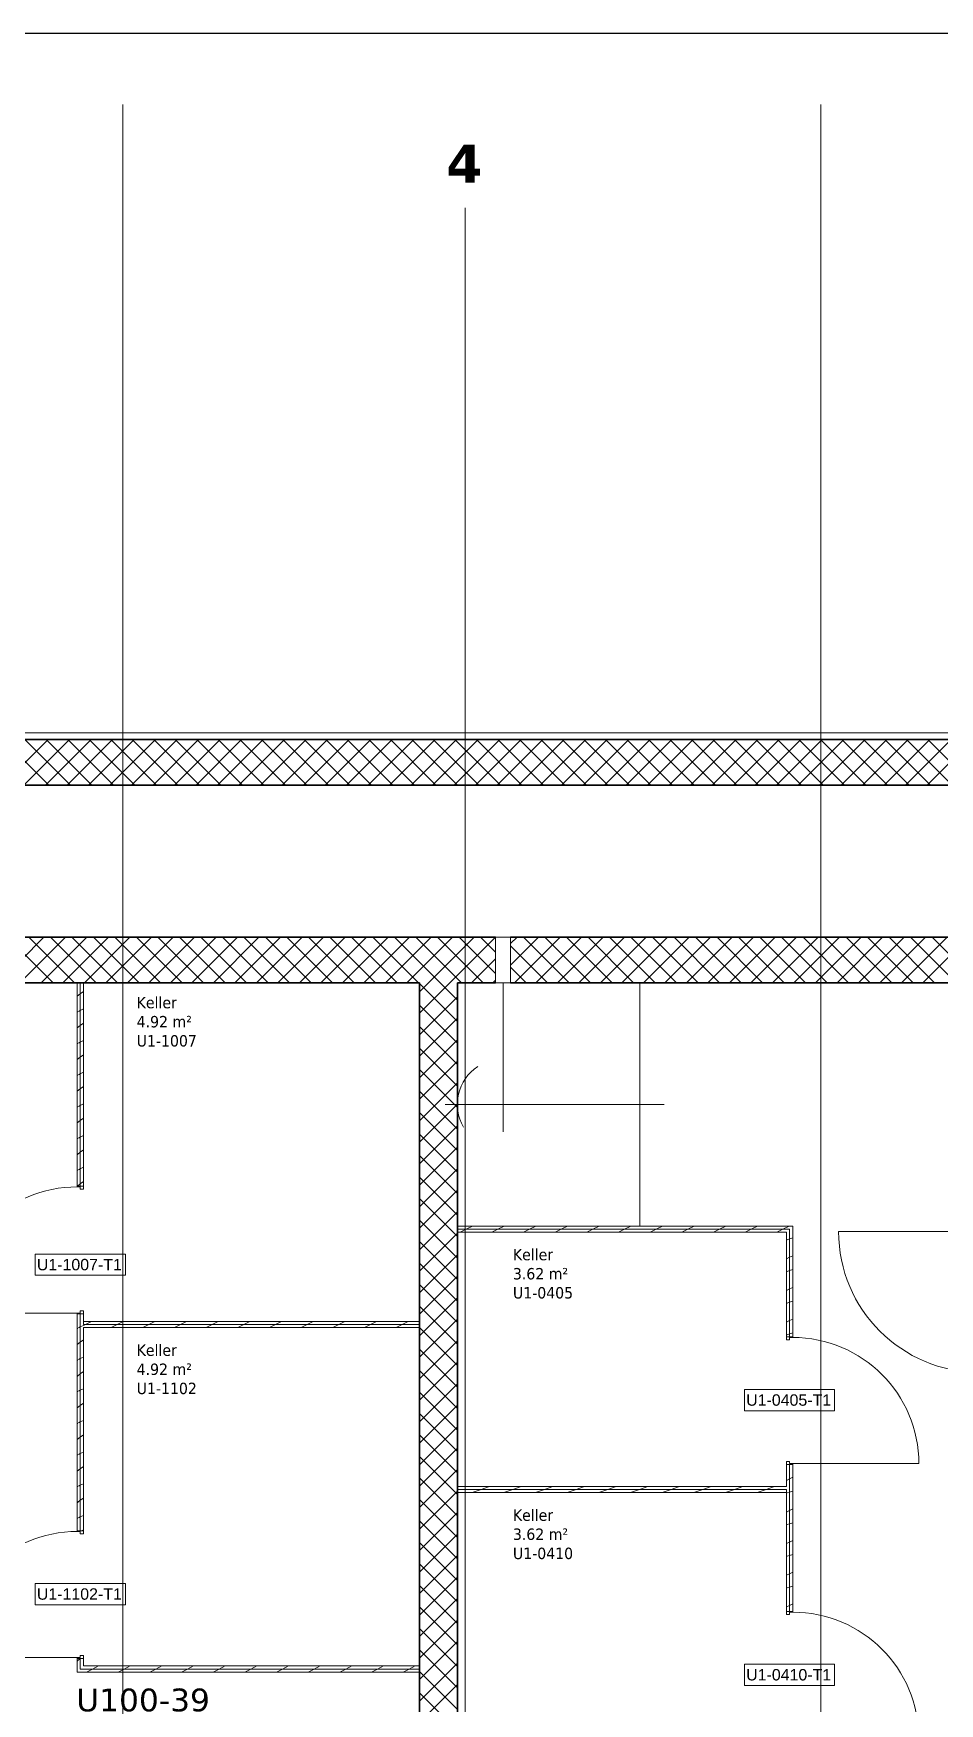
# Model space of a CAD drawing. Extents: x -982 to 937, y -179 to 616.
# Drawn here: x -720.2 to -601, y 395.7 to 615.5 of the extents above; entities that cross this region are included whole.
import ezdxf
from ezdxf.lldxf.tags import DXFTag

# ---------------------------------------------------------------- set-up
doc = ezdxf.new("R2010")
doc.units = 0
doc.layers.get('0').update_dxf_attribs({"lineweight": 13})
for name, color, linetype, lineweight in [('A-AREA-____-IDEN', 7, 'Continuous', 5), ('A-DETL-____-HDLN', 7, '_Verdeckte Linien_', 9), ('A-DETL-GENF-HDLN', 7, '_Verdeckte Linien_', 9), ('A-DOOR-____-IDEN', 7, 'Continuous', 5), ('A-DOOR-FRAM-MCUT', 7, 'Continuous', 9), ('A-DOOR-OPNG-OTLN', 7, 'Continuous', 9), ('A-WALL-____-MCUT', 7, 'Continuous', 35), ('A-WALL-____-PATT', 7, 'Continuous', 35), ('A-WALL-FNSH-MCUT', 7, 'Continuous', 35), ('M-HVAC-DUCT-OTLN', 7, 'Continuous', 9), ('Q-SPCQ-____-HDLN', 7, '_Verdeckte Linien_', 9), ('S-GRID-____-OTLN', 7, 'Continuous', 5)]:
    doc.layers.add(name, color=color, linetype=linetype, lineweight=lineweight)
doc.layers.add('A-DETL-____-OTLN', color=5, linetype='Continuous', lineweight=9, true_color=0x0000ff)
doc.layers.add('S-GRID-____-IDEN', color=7, linetype='Continuous', lineweight=9, true_color=0x5555aa)
doc.styles.get("Standard").update_dxf_attribs({"font": 'arial.ttf'})
tags = doc.linetypes.add('_Rasterlinie_', pattern=[0.375, 0.2, -0.05, 0.075, -0.05]).pattern_tags.tags
tags[10:11] = [DXFTag(74, 4), DXFTag(75, 0), DXFTag(340, '0'), DXFTag(46, 1.0), DXFTag(50, 0.0), DXFTag(44, 0.0), DXFTag(45, 0.0)]
tags[8:9] = [DXFTag(74, 4), DXFTag(75, 0), DXFTag(340, '0'), DXFTag(46, 1.0), DXFTag(50, 0.0), DXFTag(44, 0.0), DXFTag(45, 0.0)]
tags[6:7] = [DXFTag(74, 4), DXFTag(75, 0), DXFTag(340, '0'), DXFTag(46, 1.0), DXFTag(50, 0.0), DXFTag(44, 0.0), DXFTag(45, 0.0)]
tags[4:5] = [DXFTag(74, 4), DXFTag(75, 0), DXFTag(340, '0'), DXFTag(46, 1.0), DXFTag(50, 0.0), DXFTag(44, 0.0), DXFTag(45, 0.0)]
tags = doc.linetypes.add('_Strichliert - Fein_', pattern=[0.15, 0.1, -0.05]).pattern_tags.tags
tags[6:7] = [DXFTag(74, 4), DXFTag(75, 0), DXFTag(340, '0'), DXFTag(46, 1.0), DXFTag(50, 0.0), DXFTag(44, 0.0), DXFTag(45, 0.0)]
tags[4:5] = [DXFTag(74, 4), DXFTag(75, 0), DXFTag(340, '0'), DXFTag(46, 1.0), DXFTag(50, 0.0), DXFTag(44, 0.0), DXFTag(45, 0.0)]
tags = doc.linetypes.add('_Strichpunkt - Fein_', pattern=[0.2, 0.1, -0.05, 0, -0.05]).pattern_tags.tags
tags[10:11] = [DXFTag(74, 4), DXFTag(75, 0), DXFTag(340, '0'), DXFTag(46, 1.0), DXFTag(50, 0.0), DXFTag(44, 0.0), DXFTag(45, 0.0)]
tags[8:9] = [DXFTag(74, 4), DXFTag(75, 0), DXFTag(340, '0'), DXFTag(46, 1.0), DXFTag(50, 0.0), DXFTag(44, 0.0), DXFTag(45, 0.0)]
tags[6:7] = [DXFTag(74, 4), DXFTag(75, 0), DXFTag(340, '0'), DXFTag(46, 1.0), DXFTag(50, 0.0), DXFTag(44, 0.0), DXFTag(45, 0.0)]
tags[4:5] = [DXFTag(74, 4), DXFTag(75, 0), DXFTag(340, '0'), DXFTag(46, 1.0), DXFTag(50, 0.0), DXFTag(44, 0.0), DXFTag(45, 0.0)]
tags = doc.linetypes.add('_Verdeckte Linien_', pattern=[0.15, 0.1, -0.05]).pattern_tags.tags
tags[6:7] = [DXFTag(74, 4), DXFTag(75, 0), DXFTag(340, '0'), DXFTag(46, 1.0), DXFTag(50, 0.0), DXFTag(44, 0.0), DXFTag(45, 0.0)]
tags[4:5] = [DXFTag(74, 4), DXFTag(75, 0), DXFTag(340, '0'), DXFTag(46, 1.0), DXFTag(50, 0.0), DXFTag(44, 0.0), DXFTag(45, 0.0)]

# ---------------------------------------------------------------- blocks, each defined once
blk = doc.blocks.new('Referenz-A0UJ2GQRXE', base_point=(-954.02, -167.52))
at = {"layer": 'A-DETL-____-HDLN', "color": 0, "linetype": '_Verdeckte Linien_', "ltscale": 0.13}
for p, q in [((-659.46, 496.59), (-659.46, 490.59)), ((-657.46, 490.59), (-657.46, 496.59))]:
    blk.add_line(p, q, dxfattribs=at)
at = {"layer": 'A-DETL-____-OTLN', "color": 0, "linetype": '_Strichliert - Fein_', "ltscale": 0.13}
blk.add_line((259.16, 523.47), (-948.54, 523.47), dxfattribs=at)
at = {"layer": 'A-DETL-GENF-HDLN', "color": 0, "linetype": '_Verdeckte Linien_', "ltscale": 0.13}
for p, q in [((-640.46, 490.59), (-664.46, 490.59)), ((-664.46, 490.59), (-664.46, 479.59)), ((-658.46, 470.99), (-658.46, 490.59)), ((-640.46, 458.59), (-640.46, 490.59)), ((-666.06, 474.59), (-637.26, 474.59)), ((-664.46, 471.59), (-664.46, 458.59)), ((-664.46, 458.59), (-640.46, 458.59))]:
    blk.add_line(p, q, dxfattribs=at)
blk.add_ellipse((-658.46, 474.59), major_axis=(-3.32, 5), ratio=1, start_param=0, end_param=1.50871, dxfattribs=at)
at = {"layer": 'A-DOOR-____-IDEN', "color": 0, "linetype": 'Continuous', "ltscale": 0.13}
for p, q in [((-719.98, 454.88), (-708.14, 454.88)), ((-719.98, 452.1), (-719.98, 454.88)), ((-708.14, 454.88), (-708.14, 452.1)), ((-708.14, 452.1), (-719.98, 452.1)), ((-626.68, 437.06), (-614.84, 437.06)), ((-626.68, 434.28), (-626.68, 437.06)), ((-614.84, 437.06), (-614.84, 434.28)), ((-614.84, 434.28), (-626.68, 434.28)), ((-719.98, 411.53), (-708.14, 411.53)), ((-719.98, 408.75), (-719.98, 411.53)), ((-708.14, 411.53), (-708.14, 408.75)), ((-708.14, 408.75), (-719.98, 408.75)), ((-626.68, 400.91), (-614.84, 400.91)), ((-626.68, 398.13), (-626.68, 400.91)), ((-614.84, 400.91), (-614.84, 398.13)), ((-614.84, 398.13), (-626.68, 398.13))]:
    blk.add_line(p, q, dxfattribs=at)
at = {"layer": 'A-DOOR-FRAM-MCUT', "color": 0, "linetype": 'Continuous', "ltscale": 0.13}
for p, q in [((-714.46, 463.84), (-713.66, 463.84)), ((-714.46, 463.74), (-714.46, 463.84)), ((-713.66, 463.84), (-713.66, 463.44)), ((-714.06, 463.74), (-714.46, 463.74)), ((-714.06, 463.44), (-714.06, 463.74)), ((-713.66, 463.44), (-714.06, 463.44)), ((-714.46, 447.14), (-714.06, 447.14)), ((-714.46, 447.04), (-714.46, 447.14)), ((-713.66, 447.04), (-714.46, 447.04)), ((-714.06, 447.44), (-713.66, 447.44)), ((-714.06, 447.14), (-714.06, 447.44)), ((-713.66, 447.44), (-713.66, 447.04)), ((-620.36, 444.02), (-621.16, 444.02)), ((-621.16, 444.02), (-621.16, 443.62)), ((-620.36, 443.92), (-620.36, 444.02)), ((-621.16, 443.62), (-620.76, 443.62)), ((-620.76, 443.62), (-620.76, 443.92)), ((-620.76, 443.92), (-620.36, 443.92)), ((-620.76, 427.62), (-621.16, 427.62)), ((-621.16, 427.62), (-621.16, 427.22)), ((-621.16, 427.22), (-620.36, 427.22)), ((-620.76, 427.32), (-620.76, 427.62)), ((-620.36, 427.32), (-620.76, 427.32)), ((-620.36, 427.22), (-620.36, 427.32)), ((-714.46, 418.49), (-713.66, 418.49)), ((-714.46, 418.39), (-714.46, 418.49)), ((-714.06, 418.39), (-714.46, 418.39)), ((-714.06, 418.09), (-714.06, 418.39)), ((-713.66, 418.09), (-714.06, 418.09)), ((-713.66, 418.49), (-713.66, 418.09)), ((-620.36, 407.87), (-621.16, 407.87)), ((-621.16, 407.87), (-621.16, 407.47)), ((-621.16, 407.47), (-620.76, 407.47)), ((-620.76, 407.47), (-620.76, 407.77)), ((-620.76, 407.77), (-620.36, 407.77)), ((-620.36, 407.77), (-620.36, 407.87)), ((-714.46, 401.79), (-714.06, 401.79)), ((-714.46, 401.69), (-714.46, 401.79)), ((-713.66, 401.69), (-714.46, 401.69)), ((-714.06, 402.09), (-713.66, 402.09)), ((-714.06, 401.79), (-714.06, 402.09)), ((-713.66, 402.09), (-713.66, 401.69))]:
    blk.add_line(p, q, dxfattribs=at)
at = {"layer": 'A-DOOR-OPNG-OTLN', "color": 0, "linetype": 'Continuous', "ltscale": 0.13}
for p, q in [((-614.32, 457.85), (-595.8, 457.85)), ((-714.46, 447.14), (-731.06, 447.14)), ((-620.36, 427.32), (-603.76, 427.32)), ((-714.46, 401.79), (-731.06, 401.79))]:
    blk.add_line(p, q, dxfattribs=at)
for centre, major_axis in [((-714.46, 447.14), (0, 16.6)), ((-595.8, 457.85), (-18.52, 0)), ((-620.36, 427.32), (16.6, 0)), ((-714.46, 401.79), (0, 16.6)), ((-620.36, 391.17), (16.6, 0))]:
    blk.add_ellipse(centre, major_axis=major_axis, ratio=1, start_param=0, end_param=1.570796, dxfattribs=at)
at = {"layer": 'A-WALL-____-MCUT', "color": 0, "linetype": 'Continuous', "ltscale": 0.35}
for p, q in [((246.34, 522.59), (-948.54, 522.59)), ((-948.54, 516.59), (-594.36, 516.59)), ((-659.46, 496.59), (-948.54, 496.59)), ((-594.36, 496.59), (-657.46, 496.59)), ((-669.46, 490.59), (-756.56, 490.59)), ((-669.46, 490.59), (-669.46, 400.29)), ((-664.46, 385.69), (-664.46, 490.59)), ((-659.46, 490.59), (-664.46, 490.59)), ((-594.36, 490.59), (-657.46, 490.59)), ((-669.46, 400.29), (-669.46, 385.69))]:
    blk.add_line(p, q, dxfattribs=at)
at = {"layer": 'A-WALL-____-MCUT', "color": 0, "linetype": 'Continuous', "lineweight": 9, "ltscale": 0.13}
for p, q in [((-714.06, 463.84), (-714.06, 490.59)), ((-664.46, 458.19), (-620.76, 458.19)), ((-620.76, 444.02), (-620.76, 458.19)), ((-714.06, 418.49), (-714.06, 447.04)), ((-713.66, 446.04), (-713.66, 445.64)), ((-669.46, 445.64), (-713.66, 445.64)), ((-620.76, 407.87), (-620.76, 427.22)), ((-664.46, 423.93), (-621.16, 423.93)), ((-621.16, 423.53), (-621.16, 423.93)), ((-714.06, 400.29), (-714.06, 401.69)), ((-669.46, 400.29), (-714.06, 400.29))]:
    blk.add_line(p, q, dxfattribs=at)
at = {"layer": 'A-WALL-____-PATT', "color": 0, "linetype": 'Continuous', "lineweight": 9, "ltscale": 0.13}
for p, q in [((-724.3, 516.59), (-718.3, 522.59)), ((-718.2, 516.59), (-724.2, 522.59)), ((-721.47, 516.59), (-715.47, 522.59)), ((-715.37, 516.59), (-721.37, 522.59)), ((-718.64, 516.59), (-712.64, 522.59)), ((-712.54, 516.59), (-718.54, 522.59)), ((-715.81, 516.59), (-709.81, 522.59)), ((-709.71, 516.59), (-715.71, 522.59)), ((-712.98, 516.59), (-706.98, 522.59)), ((-706.88, 516.59), (-712.88, 522.59)), ((-710.16, 516.59), (-704.16, 522.59)), ((-704.05, 516.59), (-710.05, 522.59)), ((-707.33, 516.59), (-701.33, 522.59)), ((-701.23, 516.59), (-707.23, 522.59)), ((-704.5, 516.59), (-698.5, 522.59)), ((-698.4, 516.59), (-704.4, 522.59)), ((-701.67, 516.59), (-695.67, 522.59)), ((-695.57, 516.59), (-701.57, 522.59)), ((-698.84, 516.59), (-692.84, 522.59)), ((-692.74, 516.59), (-698.74, 522.59)), ((-696.01, 516.59), (-690.01, 522.59)), ((-689.91, 516.59), (-695.91, 522.59)), ((-693.19, 516.59), (-687.19, 522.59)), ((-687.08, 516.59), (-693.08, 522.59)), ((-690.36, 516.59), (-684.36, 522.59)), ((-684.25, 516.59), (-690.25, 522.59)), ((-687.53, 516.59), (-681.53, 522.59)), ((-681.43, 516.59), (-687.43, 522.59)), ((-684.7, 516.59), (-678.7, 522.59)), ((-678.6, 516.59), (-684.6, 522.59)), ((-681.87, 516.59), (-675.87, 522.59)), ((-675.77, 516.59), (-681.77, 522.59)), ((-679.04, 516.59), (-673.04, 522.59)), ((-672.94, 516.59), (-678.94, 522.59)), ((-676.21, 516.59), (-670.21, 522.59)), ((-670.11, 516.59), (-676.11, 522.59)), ((-673.39, 516.59), (-667.39, 522.59)), ((-667.28, 516.59), (-673.28, 522.59)), ((-670.56, 516.59), (-664.56, 522.59)), ((-664.46, 516.59), (-670.46, 522.59)), ((-667.73, 516.59), (-661.73, 522.59)), ((-661.63, 516.59), (-667.63, 522.59)), ((-664.9, 516.59), (-658.9, 522.59)), ((-658.8, 516.59), (-664.8, 522.59)), ((-662.07, 516.59), (-656.07, 522.59)), ((-655.97, 516.59), (-661.97, 522.59)), ((-659.24, 516.59), (-653.24, 522.59)), ((-653.14, 516.59), (-659.14, 522.59)), ((-656.42, 516.59), (-650.42, 522.59)), ((-650.31, 516.59), (-656.31, 522.59)), ((-653.59, 516.59), (-647.59, 522.59)), ((-647.49, 516.59), (-653.49, 522.59)), ((-650.76, 516.59), (-644.76, 522.59)), ((-644.66, 516.59), (-650.66, 522.59)), ((-647.93, 516.59), (-641.93, 522.59)), ((-641.83, 516.59), (-647.83, 522.59)), ((-645.1, 516.59), (-639.1, 522.59)), ((-639, 516.59), (-645, 522.59)), ((-642.27, 516.59), (-636.27, 522.59)), ((-636.17, 516.59), (-642.17, 522.59)), ((-639.45, 516.59), (-633.45, 522.59)), ((-633.34, 516.59), (-639.34, 522.59)), ((-636.62, 516.59), (-630.62, 522.59)), ((-630.51, 516.59), (-636.51, 522.59)), ((-633.79, 516.59), (-627.79, 522.59)), ((-627.69, 516.59), (-633.69, 522.59)), ((-630.96, 516.59), (-624.96, 522.59)), ((-624.86, 516.59), (-630.86, 522.59)), ((-628.13, 516.59), (-622.13, 522.59)), ((-622.03, 516.59), (-628.03, 522.59)), ((-625.3, 516.59), (-619.3, 522.59)), ((-619.2, 516.59), (-625.2, 522.59)), ((-622.47, 516.59), (-616.47, 522.59)), ((-616.37, 516.59), (-622.37, 522.59)), ((-619.65, 516.59), (-613.65, 522.59)), ((-613.54, 516.59), (-619.54, 522.59)), ((-616.82, 516.59), (-610.82, 522.59)), ((-610.72, 516.59), (-616.72, 522.59)), ((-613.99, 516.59), (-607.99, 522.59)), ((-607.89, 516.59), (-613.89, 522.59)), ((-611.16, 516.59), (-605.16, 522.59)), ((-605.06, 516.59), (-611.06, 522.59)), ((-608.33, 516.59), (-602.33, 522.59)), ((-602.23, 516.59), (-608.23, 522.59)), ((-605.5, 516.59), (-599.5, 522.59)), ((-599.4, 516.59), (-605.4, 522.59)), ((-602.68, 516.59), (-596.68, 522.59)), ((-596.57, 516.59), (-602.57, 522.59)), ((-724.84, 490.59), (-718.84, 496.59)), ((-717.65, 490.59), (-723.65, 496.59)), ((-722.01, 490.59), (-716.01, 496.59)), ((-714.82, 490.59), (-720.82, 496.59)), ((-719.19, 490.59), (-713.19, 496.59)), ((-711.99, 490.59), (-717.99, 496.59)), ((-716.36, 490.59), (-710.36, 496.59)), ((-709.17, 490.59), (-715.17, 496.59)), ((-713.53, 490.59), (-707.53, 496.59)), ((-706.34, 490.59), (-712.34, 496.59)), ((-710.7, 490.59), (-704.7, 496.59)), ((-703.51, 490.59), (-709.51, 496.59)), ((-707.87, 490.59), (-701.87, 496.59)), ((-700.68, 490.59), (-706.68, 496.59)), ((-705.04, 490.59), (-699.04, 496.59)), ((-697.85, 490.59), (-703.85, 496.59)), ((-702.21, 490.59), (-696.21, 496.59)), ((-695.02, 490.59), (-701.02, 496.59)), ((-699.39, 490.59), (-693.39, 496.59)), ((-692.2, 490.59), (-698.2, 496.59)), ((-696.56, 490.59), (-690.56, 496.59)), ((-689.37, 490.59), (-695.37, 496.59)), ((-693.73, 490.59), (-687.73, 496.59)), ((-686.54, 490.59), (-692.54, 496.59)), ((-690.9, 490.59), (-684.9, 496.59)), ((-683.71, 490.59), (-689.71, 496.59)), ((-688.07, 490.59), (-682.07, 496.59)), ((-680.88, 490.59), (-686.88, 496.59)), ((-685.24, 490.59), (-679.24, 496.59)), ((-678.05, 490.59), (-684.05, 496.59)), ((-682.42, 490.59), (-676.42, 496.59)), ((-675.23, 490.59), (-681.23, 496.59)), ((-679.59, 490.59), (-673.59, 496.59)), ((-672.4, 490.59), (-678.4, 496.59)), ((-676.76, 490.59), (-670.76, 496.59)), ((-669.57, 490.59), (-675.57, 496.59)), ((-673.93, 490.59), (-667.93, 496.59)), ((-666.74, 490.59), (-672.74, 496.59)), ((-671.1, 490.59), (-665.1, 496.59)), ((-663.91, 490.59), (-669.91, 496.59)), ((-668.27, 490.59), (-662.27, 496.59)), ((-661.08, 490.59), (-667.08, 496.59)), ((-665.45, 490.59), (-659.46, 496.58)), ((-659.46, 491.8), (-664.25, 496.59)), ((-659.46, 494.63), (-661.43, 496.59)), ((-657.46, 495.75), (-656.62, 496.59)), ((-657.46, 492.92), (-653.79, 496.59)), ((-652.6, 490.59), (-657.46, 495.45)), ((-656.96, 490.59), (-650.96, 496.59)), ((-649.77, 490.59), (-655.77, 496.59)), ((-654.13, 490.59), (-648.13, 496.59)), ((-646.94, 490.59), (-652.94, 496.59)), ((-651.3, 490.59), (-645.3, 496.59)), ((-644.11, 490.59), (-650.11, 496.59)), ((-648.47, 490.59), (-642.47, 496.59)), ((-641.28, 490.59), (-647.28, 496.59)), ((-645.65, 490.59), (-639.65, 496.59)), ((-638.46, 490.59), (-644.46, 496.59)), ((-642.82, 490.59), (-636.82, 496.59)), ((-635.63, 490.59), (-641.63, 496.59)), ((-639.99, 490.59), (-633.99, 496.59)), ((-632.8, 490.59), (-638.8, 496.59)), ((-637.16, 490.59), (-631.16, 496.59)), ((-629.97, 490.59), (-635.97, 496.59)), ((-634.33, 490.59), (-628.33, 496.59)), ((-627.14, 490.59), (-633.14, 496.59)), ((-631.5, 490.59), (-625.5, 496.59)), ((-624.31, 490.59), (-630.31, 496.59)), ((-628.68, 490.59), (-622.68, 496.59)), ((-621.49, 490.59), (-627.49, 496.59)), ((-625.85, 490.59), (-619.85, 496.59)), ((-618.66, 490.59), (-624.66, 496.59)), ((-623.02, 490.59), (-617.02, 496.59)), ((-615.83, 490.59), (-621.83, 496.59)), ((-620.19, 490.59), (-614.19, 496.59)), ((-613, 490.59), (-619, 496.59)), ((-617.36, 490.59), (-611.36, 496.59)), ((-610.17, 490.59), (-616.17, 496.59)), ((-614.53, 490.59), (-608.53, 496.59)), ((-607.34, 490.59), (-613.34, 496.59)), ((-611.71, 490.59), (-605.71, 496.59)), ((-604.51, 490.59), (-610.51, 496.59)), ((-608.88, 490.59), (-602.88, 496.59)), ((-601.69, 490.59), (-607.69, 496.59)), ((-606.05, 490.59), (-600.05, 496.59)), ((-598.86, 490.59), (-604.86, 496.59)), ((-603.22, 490.59), (-597.22, 496.59)), ((-596.03, 490.59), (-602.03, 496.59)), ((-662.62, 490.59), (-659.46, 493.75)), ((-655.43, 490.59), (-657.46, 492.63)), ((-669.46, 489.41), (-668.27, 490.59)), ((-669.46, 486.58), (-665.45, 490.59)), ((-664.46, 485.48), (-669.46, 490.48)), ((-664.46, 488.31), (-666.74, 490.59)), ((-659.79, 490.59), (-659.46, 490.92)), ((-714.06, 489.13), (-714.46, 488.83)), ((-714.32, 488.91), (-714.46, 488.84)), ((-713.66, 489.43), (-714.06, 489.13)), ((-669.46, 483.75), (-664.46, 488.75)), ((-714.39, 486.76), (-714.46, 486.74)), ((-714.06, 486.95), (-714.32, 486.82)), ((-713.66, 487.15), (-714.06, 486.95)), ((-664.46, 482.65), (-669.46, 487.65)), ((-669.46, 480.92), (-664.46, 485.92)), ((-714.06, 484.96), (-714.46, 484.66)), ((-714.32, 484.74), (-714.46, 484.67)), ((-713.66, 485.26), (-714.06, 484.96)), ((-664.46, 479.83), (-669.46, 484.83)), ((-714.39, 482.6), (-714.46, 482.57)), ((-714.06, 482.79), (-714.32, 482.66)), ((-713.66, 482.99), (-714.06, 482.79)), ((-669.46, 478.09), (-664.46, 483.09)), ((-664.46, 477), (-669.46, 482)), ((-714.06, 480.8), (-714.46, 480.5)), ((-714.32, 480.58), (-714.46, 480.51)), ((-713.66, 481.1), (-714.06, 480.8)), ((-669.46, 475.27), (-664.46, 480.27)), ((-664.46, 474.17), (-669.46, 479.17)), ((-714.39, 478.43), (-714.46, 478.41)), ((-714.06, 478.62), (-714.32, 478.49)), ((-713.66, 478.82), (-714.06, 478.62)), ((-669.46, 472.44), (-664.46, 477.44)), ((-714.06, 476.63), (-714.46, 476.34)), ((-714.32, 476.41), (-714.46, 476.34)), ((-713.66, 476.93), (-714.06, 476.63)), ((-664.46, 471.34), (-669.46, 476.34)), ((-714.39, 474.27), (-714.46, 474.25)), ((-714.06, 474.46), (-714.32, 474.33)), ((-713.66, 474.66), (-714.06, 474.46)), ((-713.66, 472.77), (-714.06, 472.47)), ((-669.46, 469.61), (-664.46, 474.61)), ((-664.46, 468.51), (-669.46, 473.51)), ((-714.06, 472.47), (-714.46, 472.17)), ((-714.32, 472.25), (-714.46, 472.18)), ((-713.66, 470.49), (-714.06, 470.29)), ((-669.46, 466.78), (-664.46, 471.78)), ((-664.46, 465.68), (-669.46, 470.68)), ((-714.39, 470.1), (-714.46, 470.08)), ((-714.06, 468.3), (-714.45, 468.01)), ((-714.06, 470.29), (-714.32, 470.16)), ((-713.66, 468.6), (-714.06, 468.3)), ((-669.46, 463.95), (-664.46, 468.95)), ((-714.32, 468.08), (-714.46, 468.01)), ((-714.06, 466.13), (-714.32, 466)), ((-713.66, 466.33), (-714.06, 466.13)), ((-664.46, 462.86), (-669.46, 467.86)), ((-669.46, 461.12), (-664.46, 466.12)), ((-714.39, 465.94), (-714.46, 465.92)), ((-714.32, 463.92), (-714.46, 463.85)), ((-714.06, 464.14), (-714.45, 463.84)), ((-713.66, 464.44), (-714.06, 464.14)), ((-664.46, 460.03), (-669.46, 465.03)), ((-669.46, 458.3), (-664.46, 463.3)), ((-664.46, 457.2), (-669.46, 462.2)), ((-669.46, 455.47), (-664.46, 460.47)), ((-664.46, 454.37), (-669.46, 459.37)), ((-669.46, 452.64), (-664.46, 457.64)), ((-663.29, 458.19), (-664.09, 457.79)), ((-662.49, 458.59), (-663.29, 458.19)), ((-659.13, 458.19), (-659.93, 457.79)), ((-658.33, 458.59), (-659.13, 458.19)), ((-654.96, 458.19), (-655.76, 457.79)), ((-654.16, 458.59), (-654.96, 458.19)), ((-650.8, 458.19), (-651.6, 457.79)), ((-650, 458.59), (-650.8, 458.19)), ((-646.63, 458.19), (-647.43, 457.79)), ((-645.83, 458.59), (-646.63, 458.19)), ((-642.47, 458.19), (-643.27, 457.79)), ((-641.67, 458.59), (-642.47, 458.19)), ((-638.3, 458.19), (-639.1, 457.79)), ((-637.5, 458.59), (-638.3, 458.19)), ((-634.14, 458.19), (-634.94, 457.79)), ((-633.34, 458.59), (-634.14, 458.19)), ((-629.97, 458.19), (-630.77, 457.79)), ((-629.17, 458.59), (-629.97, 458.19)), ((-625.81, 458.19), (-626.61, 457.79)), ((-625.01, 458.59), (-625.81, 458.19)), ((-621.64, 458.19), (-622.44, 457.79)), ((-620.84, 458.59), (-621.64, 458.19)), ((-664.46, 451.54), (-669.46, 456.54)), ((-621.15, 456.77), (-621.16, 456.76)), ((-620.76, 456.89), (-621.09, 456.78)), ((-620.36, 457.02), (-620.76, 456.89)), ((-669.46, 449.81), (-664.46, 454.81)), ((-664.46, 448.71), (-669.46, 453.71)), ((-620.76, 454.47), (-621.16, 454.27)), ((-620.36, 454.67), (-620.76, 454.47)), ((-620.36, 452.86), (-620.76, 452.73)), ((-669.46, 446.98), (-664.46, 451.98)), ((-664.46, 445.89), (-669.46, 450.89)), ((-621.15, 452.6), (-621.16, 452.6)), ((-620.76, 452.73), (-621.09, 452.61)), ((-669.46, 444.15), (-664.46, 449.15)), ((-620.76, 450.3), (-621.16, 450.1)), ((-621.15, 448.44), (-621.16, 448.43)), ((-620.76, 448.56), (-621.09, 448.45)), ((-620.36, 450.5), (-620.76, 450.3)), ((-620.36, 448.69), (-620.76, 448.56)), ((-664.46, 443.06), (-669.46, 448.06)), ((-669.46, 441.32), (-664.46, 446.32)), ((-620.36, 446.34), (-620.76, 446.14)), ((-714.39, 445.12), (-714.46, 445.09)), ((-714.06, 445.3), (-714.32, 445.17)), ((-713.66, 445.5), (-714.06, 445.3)), ((-713.38, 445.64), (-713.66, 445.5)), ((-712.58, 446.04), (-713.38, 445.64)), ((-709.22, 445.64), (-710.02, 445.24)), ((-708.42, 446.04), (-709.22, 445.64)), ((-705.05, 445.64), (-705.85, 445.24)), ((-704.25, 446.04), (-705.05, 445.64)), ((-700.89, 445.64), (-701.69, 445.24)), ((-700.09, 446.04), (-700.89, 445.64)), ((-696.72, 445.64), (-697.52, 445.24)), ((-695.92, 446.04), (-696.72, 445.64)), ((-692.56, 445.64), (-693.36, 445.24)), ((-691.76, 446.04), (-692.56, 445.64)), ((-688.39, 445.64), (-689.19, 445.24)), ((-687.59, 446.04), (-688.39, 445.64)), ((-684.23, 445.64), (-685.03, 445.24)), ((-683.43, 446.04), (-684.23, 445.64)), ((-680.06, 445.64), (-680.86, 445.24)), ((-679.26, 446.04), (-680.06, 445.64)), ((-675.9, 445.64), (-676.7, 445.24)), ((-675.1, 446.04), (-675.9, 445.64)), ((-671.73, 445.64), (-672.53, 445.24)), ((-670.93, 446.04), (-671.73, 445.64)), ((-664.46, 440.23), (-669.46, 445.23)), ((-620.76, 446.14), (-621.16, 445.94)), ((-621.15, 444.27), (-621.16, 444.27)), ((-620.76, 444.4), (-621.09, 444.29)), ((-620.36, 444.53), (-620.76, 444.4)), ((-714.32, 443.09), (-714.46, 443.02)), ((-714.06, 443.31), (-714.45, 443.02)), ((-713.66, 443.61), (-714.06, 443.31)), ((-669.46, 438.5), (-664.46, 443.5)), ((-664.46, 437.4), (-669.46, 442.4)), ((-714.39, 440.95), (-714.46, 440.93)), ((-714.06, 441.14), (-714.32, 441.01)), ((-713.66, 441.34), (-714.06, 441.14)), ((-669.46, 435.67), (-664.46, 440.67)), ((-714.32, 438.93), (-714.46, 438.86)), ((-714.06, 439.15), (-714.45, 438.85)), ((-713.66, 439.45), (-714.06, 439.15)), ((-664.46, 434.57), (-669.46, 439.57)), ((-669.46, 432.84), (-664.46, 437.84)), ((-714.39, 436.79), (-714.46, 436.76)), ((-714.06, 436.97), (-714.32, 436.84)), ((-713.66, 437.17), (-714.06, 436.97)), ((-713.66, 435.28), (-714.06, 434.98)), ((-664.46, 431.74), (-669.46, 436.74)), ((-714.32, 434.76), (-714.46, 434.69)), ((-714.06, 434.98), (-714.45, 434.69)), ((-713.66, 433.01), (-714.06, 432.81)), ((-669.46, 430.01), (-664.46, 435.01)), ((-664.46, 428.91), (-669.46, 433.91)), ((-714.39, 432.62), (-714.46, 432.6)), ((-714.06, 430.82), (-714.45, 430.52)), ((-714.06, 432.81), (-714.32, 432.68)), ((-713.66, 431.12), (-714.06, 430.82)), ((-669.46, 427.18), (-664.46, 432.18)), ((-664.46, 426.09), (-669.46, 431.09)), ((-714.32, 430.6), (-714.46, 430.53)), ((-714.06, 428.64), (-714.32, 428.51)), ((-713.66, 428.84), (-714.06, 428.64)), ((-669.46, 424.35), (-664.46, 429.35)), ((-714.39, 428.46), (-714.46, 428.43)), ((-714.32, 426.43), (-714.46, 426.36)), ((-714.06, 426.65), (-714.45, 426.36)), ((-713.66, 426.95), (-714.06, 426.65)), ((-664.46, 423.26), (-669.46, 428.26)), ((-669.46, 421.53), (-664.46, 426.53)), ((-714.39, 424.29), (-714.46, 424.27)), ((-714.06, 424.48), (-714.32, 424.35)), ((-713.66, 424.68), (-714.06, 424.48)), ((-664.46, 420.43), (-669.46, 425.43)), ((-664.41, 424.29), (-664.46, 424.28)), ((-660.24, 424.29), (-661.33, 423.93)), ((-656.08, 424.29), (-657.16, 423.93)), ((-651.91, 424.29), (-653, 423.93)), ((-647.75, 424.29), (-648.83, 423.93)), ((-643.58, 424.29), (-644.67, 423.93)), ((-639.42, 424.29), (-640.5, 423.93)), ((-635.25, 424.29), (-636.34, 423.93)), ((-631.09, 424.29), (-632.17, 423.93)), ((-626.92, 424.29), (-628.01, 423.93)), ((-622.76, 424.29), (-623.84, 423.93)), ((-620.76, 425.32), (-621.16, 425.12)), ((-620.36, 425.52), (-620.76, 425.32)), ((-714.32, 422.27), (-714.46, 422.2)), ((-714.06, 422.49), (-714.45, 422.2)), ((-713.66, 422.79), (-714.06, 422.49)), ((-669.46, 418.7), (-664.46, 423.7)), ((-664.46, 417.6), (-669.46, 422.6)), ((-661.33, 423.93), (-662.53, 423.53)), ((-657.16, 423.93), (-658.36, 423.53)), ((-653, 423.93), (-654.2, 423.53)), ((-648.83, 423.93), (-650.03, 423.53)), ((-644.67, 423.93), (-645.87, 423.53)), ((-640.5, 423.93), (-641.7, 423.53)), ((-636.34, 423.93), (-637.54, 423.53)), ((-632.17, 423.93), (-633.37, 423.53)), ((-628.01, 423.93), (-629.21, 423.53)), ((-623.84, 423.93), (-625.04, 423.53)), ((-621.15, 423.45), (-621.16, 423.44)), ((-620.76, 423.57), (-621.09, 423.46)), ((-620.36, 423.71), (-620.76, 423.57)), ((-714.39, 420.13), (-714.46, 420.1)), ((-714.06, 420.31), (-714.32, 420.18)), ((-713.66, 420.51), (-714.06, 420.31)), ((-669.46, 415.87), (-664.46, 420.87)), ((-620.76, 421.15), (-621.16, 420.95)), ((-620.36, 421.35), (-620.76, 421.15)), ((-713.66, 418.62), (-713.83, 418.49)), ((-664.46, 414.77), (-669.46, 419.77)), ((-669.46, 413.04), (-664.46, 418.04)), ((-621.15, 419.29), (-621.16, 419.28)), ((-620.76, 419.41), (-621.09, 419.3)), ((-620.36, 419.54), (-620.76, 419.41)), ((-664.46, 411.94), (-669.46, 416.94)), ((-620.76, 416.99), (-621.16, 416.79)), ((-620.36, 417.19), (-620.76, 416.99)), ((-669.46, 410.21), (-664.46, 415.21)), ((-664.46, 409.12), (-669.46, 414.12)), ((-621.15, 415.12), (-621.16, 415.11)), ((-620.76, 415.24), (-621.09, 415.13)), ((-620.36, 415.38), (-620.76, 415.24)), ((-669.46, 407.38), (-664.46, 412.38)), ((-664.46, 406.29), (-669.46, 411.29)), ((-620.76, 412.82), (-621.16, 412.62)), ((-620.76, 411.08), (-621.09, 410.97)), ((-620.36, 413.02), (-620.76, 412.82)), ((-620.36, 411.21), (-620.76, 411.08)), ((-669.46, 404.55), (-664.46, 409.55)), ((-621.14, 410.96), (-621.16, 410.95)), ((-620.36, 408.86), (-620.76, 408.66)), ((-664.46, 403.46), (-669.46, 408.46)), ((-669.46, 401.73), (-664.46, 406.73)), ((-620.76, 408.66), (-621.16, 408.46)), ((-664.46, 400.63), (-669.46, 405.63)), ((-669.46, 398.9), (-664.46, 403.9)), ((-664.46, 397.8), (-669.46, 402.8)), ((-714.32, 401.44), (-714.46, 401.37)), ((-714.06, 401.66), (-714.45, 401.37)), ((-714.02, 401.69), (-714.06, 401.66)), ((-712.45, 400.29), (-713.25, 399.89)), ((-711.65, 400.69), (-712.45, 400.29)), ((-708.29, 400.29), (-709.09, 399.89)), ((-707.49, 400.69), (-708.29, 400.29)), ((-704.12, 400.29), (-704.92, 399.89)), ((-703.32, 400.69), (-704.12, 400.29)), ((-699.96, 400.29), (-700.76, 399.89)), ((-699.16, 400.69), (-699.96, 400.29)), ((-695.79, 400.29), (-696.59, 399.89)), ((-694.99, 400.69), (-695.79, 400.29)), ((-691.63, 400.29), (-692.43, 399.89)), ((-690.83, 400.69), (-691.63, 400.29)), ((-687.46, 400.29), (-688.26, 399.89)), ((-686.66, 400.69), (-687.46, 400.29)), ((-683.3, 400.29), (-684.1, 399.89)), ((-682.5, 400.69), (-683.3, 400.29)), ((-679.13, 400.29), (-679.93, 399.89)), ((-678.33, 400.69), (-679.13, 400.29)), ((-674.97, 400.29), (-675.77, 399.89)), ((-674.17, 400.69), (-674.97, 400.29)), ((-670.8, 400.29), (-671.6, 399.89)), ((-670, 400.69), (-670.8, 400.29)), ((-669.46, 396.07), (-664.46, 401.07)), ((-664.46, 394.97), (-669.46, 399.97)), ((-669.46, 393.24), (-664.46, 398.24)), ((-664.46, 392.15), (-669.46, 397.15))]:
    blk.add_line(p, q, dxfattribs=at)
at = {"layer": 'A-WALL-FNSH-MCUT', "color": 0, "linetype": 'Continuous', "lineweight": 9, "ltscale": 0.13}
for p, q in [((-714.46, 490.59), (-714.46, 463.84)), ((-713.66, 463.84), (-713.66, 490.59)), ((-714.46, 463.84), (-713.66, 463.84)), ((-620.36, 458.59), (-664.46, 458.59)), ((-664.46, 457.79), (-621.16, 457.79)), ((-621.16, 457.79), (-621.16, 444.02)), ((-620.36, 444.02), (-620.36, 458.59)), ((-714.46, 447.04), (-714.46, 418.49)), ((-713.66, 447.04), (-714.46, 447.04)), ((-713.66, 446.04), (-713.66, 447.04)), ((-669.46, 446.04), (-713.66, 446.04)), ((-713.66, 418.49), (-713.66, 445.24)), ((-713.66, 445.24), (-669.46, 445.24)), ((-621.16, 444.02), (-620.36, 444.02)), ((-621.16, 427.22), (-621.16, 424.33)), ((-620.36, 427.22), (-621.16, 427.22)), ((-620.36, 407.87), (-620.36, 427.22)), ((-621.16, 424.33), (-664.46, 424.33)), ((-664.46, 423.53), (-621.16, 423.53)), ((-621.16, 423.53), (-621.16, 407.87)), ((-714.46, 418.49), (-713.66, 418.49)), ((-621.16, 407.87), (-620.36, 407.87)), ((-714.46, 401.69), (-714.46, 399.89)), ((-713.66, 401.69), (-714.46, 401.69)), ((-713.66, 400.69), (-713.66, 401.69)), ((-669.46, 400.69), (-713.66, 400.69)), ((-714.46, 399.89), (-669.46, 399.89))]:
    blk.add_line(p, q, dxfattribs=at)
at = {"layer": 'M-HVAC-DUCT-OTLN', "color": 0, "linetype": '_Strichpunkt - Fein_', "ltscale": 0.13}
for p, q in [((-657.46, 496.59), (-659.46, 496.59)), ((-659.46, 490.59), (-657.46, 490.59))]:
    blk.add_line(p, q, dxfattribs=at)
at = {"layer": 'Q-SPCQ-____-HDLN', "color": 0, "linetype": '_Verdeckte Linien_', "ltscale": 0.13}
blk.add_line((-664.46, 474.59), (-640.46, 474.59), dxfattribs=at)
at = {"layer": 'S-GRID-____-OTLN', "color": 0, "linetype": '_Rasterlinie_', "ltscale": 0.13}
for p, q in [((-708.46, 606.16), (-708.46, 205.98)), ((-616.66, 606.16), (-616.66, 205.98)), ((-663.46, -167.52), (-663.46, 592.59))]:
    blk.add_line(p, q, dxfattribs=at)
at = {"layer": 'A-AREA-____-IDEN', "color": 0, "linetype": 'Continuous', "ltscale": 0.13, "attachment_point": 1}
for s, insert, char_height in [('{\\W0.9;\\fVerdana;Keller}', (-706.65, 488.74), 1.5), ('{\\W0.9;\\fVerdana;4.92 m²}', (-706.65, 486.23), 1.5), ('{\\W0.9;\\fVerdana;U1-1007}', (-706.65, 483.71), 1.5), ('{\\W0.9;\\fVerdana;Keller}', (-657.16, 455.58), 1.5), ('{\\W0.9;\\fVerdana;3.62 m²}', (-657.16, 453.06), 1.5), ('{\\W0.9;\\fVerdana;U1-0405}', (-657.16, 450.55), 1.5), ('{\\W0.9;\\fVerdana;Keller}', (-706.65, 443), 1.5), ('{\\W0.9;\\fVerdana;4.92 m²}', (-706.65, 440.49), 1.5), ('{\\W0.9;\\fVerdana;U1-1102}', (-706.65, 437.97), 1.5), ('{\\W0.9;\\fVerdana;Keller}', (-657.16, 421.29), 1.5), ('{\\W0.9;\\fVerdana;3.62 m²}', (-657.16, 418.78), 1.5), ('{\\W0.9;\\fVerdana;U1-0410}', (-657.16, 416.26), 1.5), ('{\\fVerdana;U100-39}', (-714.6, 397.72), 3)]:
    blk.add_mtext(s, dxfattribs=dict(at, insert=insert, char_height=char_height))
at = {"layer": 'A-DOOR-____-IDEN', "color": 0, "linetype": 'Continuous', "ltscale": 0.13, "char_height": 1.5, "attachment_point": 1}
for s, insert in [('{\\fArial;U1-1007-T1}', (-719.78, 454.26)), ('{\\fArial;U1-0405-T1}', (-626.48, 436.44)), ('{\\fArial;U1-1102-T1}', (-719.78, 410.91)), ('{\\fArial;U1-0410-T1}', (-626.48, 400.29))]:
    blk.add_mtext(s, dxfattribs=dict(at, insert=insert))
at = {"layer": 'S-GRID-____-IDEN', "color": 0, "linetype": 'Continuous', "lineweight": 5, "ltscale": 0.13, "insert": (-665.94, 600.88), "char_height": 5, "attachment_point": 1}
blk.add_mtext('{\\fVerdana|b1|i0;4}', dxfattribs=at)

msp = doc.modelspace()

# ---------------------------------------------------------------- linework, layer by layer
at = {"color": 0, "linetype": 'ByBlock', "lineweight": -2, "ltscale": 0.13}
msp.add_line((607.58, 615.53), (-982.42, 615.53), dxfattribs=at)

# ---------------------------------------------------------------- block references
at = {"color": 9, "lineweight": 25, "ltscale": 0.25, "true_color": 0xc0c0c0}
msp.add_blockref('Referenz-A0UJ2GQRXE', (-954.02, -167.52), dxfattribs=at)

doc.saveas('drawing.dxf')
